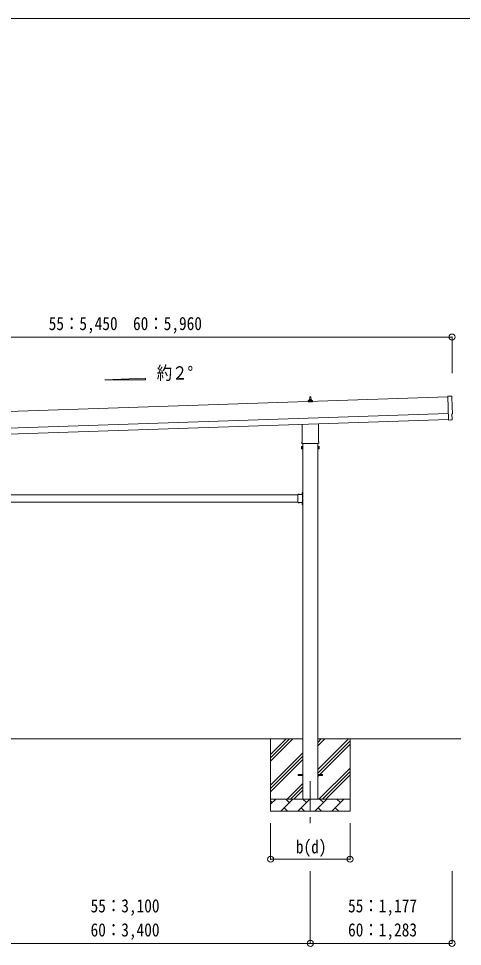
# Model space of a CAD drawing. Units: millimetres at full size, sheet at 1:50; details may follow other scales. Extents: x -14053 to 14053, y -9700 to 9700.
# Drawn here: x 4235 to 7922, y 1990 to 9700 of the extents above; entities that cross this region are included whole.
import ezdxf
from ezdxf.enums import TextEntityAlignment as Align

# ---------------------------------------------------------------- set-up
doc = ezdxf.new("R2010")
doc.units = ezdxf.units.MM
doc.header["$LTSCALE"] = 50
doc.header["$PDMODE"] = 32
doc.header["$PDSIZE"] = 50
doc.linetypes.add('CHAIN1', pattern=[8, 5, -1, 1, -1])
doc.linetypes.add('USER8', pattern=[4, 3, -1])
for name, color, linetype, lineweight in [('0-2_建具', 4, 'Continuous', 9), ('0-3_階段', 7, 'CHAIN1', 9), ('0-4_設備', 7, 'Continuous', 9), ('0-7_ハッチ', 7, 'Continuous', 9), ('0-8_外構', 6, 'Continuous', 9), ('F-0_ﾚｲﾔ240', 7, 'Continuous', 9)]:
    doc.layers.add(name, color=color, linetype=linetype, lineweight=lineweight)
doc.styles.add('ＭＳ ゴシック', font='')
doc.styles.get('ＭＳ ゴシック').set_extended_font_data('MS Gothic')

msp = doc.modelspace()

# ---------------------------------------------------------------- linework, layer by layer
at = {"layer": '0-2_建具'}
for p, q in [((7799.49, 6557.51), (2416.48, 6378.07)), ((6652.13, 6532.02), (6652.85, 6555.54)), ((6653.85, 6556.52), (6662.4, 6556.52)), ((6663.4, 6555.54), (6664.13, 6532.02)), ((6639.88, 6516.52), (6639.88, 6524.23)), ((6676.38, 6516.52), (6639.88, 6516.52)), ((6640.26, 6525.02), (6676, 6525.02)), ((6640.64, 6525.2), (6647.36, 6526.83)), ((6647.75, 6527.02), (6668.51, 6527.02)), ((6648.13, 6527.81), (6648.13, 6532.02)), ((6649.13, 6532.02), (6667.13, 6532.02)), ((6668.13, 6527.81), (6668.13, 6532.02)), ((6675.61, 6525.2), (6668.89, 6526.83)), ((6676.38, 6516.52), (6676.38, 6524.23)), ((2421.15, 6238.15), (7804.16, 6417.58)), ((2422.81, 6188.18), (7805.82, 6367.61)), ((6589.83, 6182.53), (6589.83, 6326.98)), ((6726.43, 6331.53), (6726.43, 6182.53)), ((7805.92, 6364.85), (7805.95, 6363.84)), ((7825.57, 6364.5), (7832.47, 6365.09)), ((6588.13, 6173.76), (6588.13, 6179.26)), ((6726.06, 6170.26), (6590.19, 6170.26)), ((6595.63, 6170.26), (6595.63, 3214.42)), ((6720.63, 3214.42), (6720.63, 6170.26)), ((6728.13, 6179.26), (6728.13, 6173.76)), ((6584.13, 6144.26), (6584.89, 6145.57)), ((6584.13, 6144.26), (6584.13, 6127.26)), ((6584.13, 6127.26), (6584.89, 6125.94)), ((6591.13, 6140.66), (6584.89, 6140.66)), ((6591.13, 6130.85), (6584.89, 6130.85)), ((6591.13, 6125.94), (6584.89, 6125.94)), ((6593.63, 6126.56), (6591.13, 6126.56)), ((6722.63, 6126.56), (6725.13, 6126.56)), ((6725.13, 6140.66), (6731.37, 6140.66)), ((6725.13, 6130.85), (6731.37, 6130.85)), ((6725.13, 6125.94), (6731.37, 6125.94)), ((6732.13, 6144.26), (6731.37, 6145.57)), ((6732.13, 6127.26), (6731.37, 6125.94)), ((6732.13, 6144.26), (6732.13, 6127.26)), ((3662.63, 5742.42), (6553.63, 5742.42)), ((6553.63, 5745.42), (6553.63, 5679.42)), ((6553.63, 5745.42), (6593.63, 5745.42)), ((6556.73, 5745.93), (6556.73, 5745.42)), ((6556.73, 5745.42), (6568.53, 5745.42)), ((6593.12, 5761.32), (6593.63, 5761.32)), ((6593.63, 5765.42), (6595.63, 5765.42)), ((6593.63, 5765.42), (6593.63, 5745.42)), ((6593.63, 5761.32), (6593.63, 5749.52)), ((6595.63, 5758.42), (6593.63, 5758.42)), ((6595.63, 5752.42), (6593.63, 5752.42)), ((6593.63, 5741.42), (6593.63, 5683.42)), ((6595.63, 5765.42), (6595.63, 5745.42)), ((3662.63, 5682.42), (6553.63, 5682.42)), ((6553.63, 5679.42), (6593.63, 5679.42)), ((6556.73, 5678.91), (6556.73, 5679.42)), ((6556.73, 5679.42), (6568.53, 5679.42)), ((6589.63, 5682.42), (6595.13, 5682.42)), ((6593.63, 5681.42), (6589.63, 5681.42)), ((6593.12, 5675.32), (6593.63, 5675.32)), ((6593.63, 5679.42), (6593.63, 5659.42)), ((6593.63, 5675.32), (6593.63, 5663.52)), ((6595.63, 5672.42), (6593.63, 5672.42)), ((6595.63, 5666.42), (6593.63, 5666.42)), ((6593.63, 5659.42), (6595.63, 5659.42)), ((6595.63, 5679.42), (6595.63, 5659.42)), ((6558.13, 3418.92), (6595.63, 3418.92)), ((6558.13, 3409.92), (6558.13, 3418.92)), ((6558.13, 3409.92), (6595.63, 3409.92)), ((6720.63, 3418.92), (6758.13, 3418.92)), ((6720.63, 3409.92), (6758.13, 3409.92)), ((6758.13, 3409.92), (6758.13, 3418.92))]:
    msp.add_line(p, q, dxfattribs=at)
for points in [[(7830.93, 6561.99), (7799.32, 6562.59), (7805.92, 6364.85)], [(7835.21, 6368.17), (7833.64, 6415.18), (7834.25, 6415.2)], [(7824.82, 6364.75), (7824.13, 6365.35), (7805.95, 6363.84)], [(6591.13, 6125.94), (6591.13, 6145.57), (6584.89, 6145.57)], [(6591.13, 6126.56), (6591.13, 6144.96), (6593.63, 6144.96)], [(6725.13, 6126.56), (6725.13, 6144.96), (6722.63, 6144.96)], [(6725.13, 6125.94), (6725.13, 6145.57), (6731.37, 6145.57)], [(6556.73, 5745.93), (6568.53, 5745.93), (6568.53, 5745.42)], [(6593.63, 5741.42), (6589.63, 5741.42), (6589.63, 5743.42), (6593.63, 5743.42)], [(6589.63, 5742.42), (6595.13, 5742.42), (6595.13, 5682.42)], [(6593.12, 5761.32), (6593.12, 5749.52), (6593.63, 5749.52)], [(6556.73, 5678.91), (6568.53, 5678.91), (6568.53, 5679.42)], [(6593.63, 5683.42), (6589.63, 5683.42), (6589.63, 5681.42)], [(6593.12, 5675.32), (6593.12, 5663.52), (6593.63, 5663.52)]]:
    msp.add_lwpolyline(points, dxfattribs=at)
for points in [[(6593.63, 6125.26), (6593.63, 6146.26), (6595.63, 6146.26), (6595.63, 6125.26)], [(6722.63, 6125.26), (6722.63, 6146.26), (6720.63, 6146.26), (6720.63, 6125.26)]]:
    msp.add_lwpolyline(points, close=True, dxfattribs=at)
at = {"layer": '0-2_建具', "linetype": 'USER8'}
for points in [[(6560.13, 5748.04), (6561.48, 5745.26), (6562.63, 5744.65)], [(6565.13, 5748.04), (6563.77, 5745.26), (6562.63, 5744.65)], [(6591.02, 5757.92), (6593.79, 5756.57), (6594.4, 5755.42)], [(6591.02, 5752.92), (6593.79, 5754.28), (6594.4, 5755.42)], [(6560.13, 5676.81), (6561.48, 5679.59), (6562.63, 5680.2)], [(6565.13, 5676.81), (6563.77, 5679.59), (6562.63, 5680.2)], [(6591.02, 5671.92), (6593.79, 5670.57), (6594.4, 5669.42)], [(6591.02, 5666.92), (6593.79, 5668.28), (6594.4, 5669.42)]]:
    msp.add_lwpolyline(points, dxfattribs=at)
at = {"layer": '0-2_建具'}
for centre, radius, start, end in [((6653.85, 6555.52), 1, 90, 178.60509), ((6662.4, 6555.52), 1, 1.39491, 90), ((6640.88, 6524.23), 1, 103.62699, 180), ((6647.13, 6527.81), 1, 283.62699, 0), ((6652.21, 6531.38), 4.13, 90, 171.17633), ((6649.13, 6531.02), 1, 90, 180), ((6661.46, 6532.02), 4.83, 133.60282, 180), ((6654.79, 6532.02), 4.83, 0, 46.39718), ((6664.04, 6531.38), 4.13, 8.82367, 90), ((6667.13, 6531.02), 1, 0, 90), ((6669.13, 6527.81), 1, 180, 256.37301), ((6675.38, 6524.23), 1, 0, 76.37301), ((6592.13, 6179.26), 4, 125.09963, 180), ((6592.13, 6173.76), 4, 180, 194.47751), ((6592.13, 6173.76), 4, 194.47751, 241.04498), ((6724.13, 6173.76), 4, 298.95502, 345.52249), ((6724.13, 6179.26), 4, 0, 54.90037), ((6724.13, 6173.76), 4, 345.52249, 0), ((6588.47, 6143.12), 4.34, 145.61575, 214.38425), ((6588.47, 6128.4), 4.34, 145.61575, 214.38425), ((6600.37, 6135.76), 16.24, 162.41205, 197.58795), ((6727.78, 6143.12), 4.34, 325.61575, 34.38425), ((6715.89, 6135.76), 16.24, 342.41205, 17.58795), ((6727.78, 6128.4), 4.34, 325.61575, 34.38425), ((6562.63, 5740.19), 8.23, 44.2189, 135.7811), ((6598.86, 5755.42), 8.23, 134.2189, 225.7811), ((6593.63, 5745.42), 2, 270, 0), ((6562.63, 5684.66), 8.23, 224.2189, 315.7811), ((6598.86, 5669.42), 8.23, 134.2189, 225.7811), ((6593.63, 5679.42), 2, 0, 90)]:
    msp.add_arc(centre, radius, start, end, dxfattribs=at)
for centre, major_axis, ratio, start_param, end_param in [((7830.88, 6558.99), (3, 0.1), 0.99863, 6.2683889, 7.8016218), ((12596.44, 6647.38), (-4760.73, -158.69), 0.99863, 6.2683889, 6.2976778), ((7834.1, 6419.6), (4.4, 0.15), 0.99863, 4.712389, 6.2976778), ((7825.48, 6365.49), (0.75, -0.666), 0.9974, 4.712389, 5.5252311), ((7832.21, 6368.08), (2.25, -2), 0.9974, 5.5252311, 7.0411395)]:
    msp.add_ellipse(centre, major_axis=major_axis, ratio=ratio, start_param=start_param, end_param=end_param, dxfattribs=at)
at = {"layer": '0-3_階段'}
msp.add_line((6658.13, 3364.42), (6658.13, 3015.42), dxfattribs=at)
at = {"layer": '0-4_設備'}
for p, q in [((6595.63, 3714.42), (3620.63, 3714.42)), ((6328.13, 3714.42), (6328.13, 3114.42)), ((6328.13, 3529.37), (6513.18, 3714.42)), ((6328.13, 3557.66), (6484.89, 3714.42)), ((6328.13, 3585.94), (6456.61, 3714.42)), ((7909.01, 3714.42), (6720.63, 3714.42)), ((6720.63, 3459.33), (6975.73, 3714.42)), ((6720.63, 3657.31), (6777.74, 3714.42)), ((6720.63, 3685.6), (6749.45, 3714.42)), ((6988.13, 3714.42), (6988.13, 3114.42)), ((6720.63, 3431.04), (6988.13, 3698.54)), ((6720.63, 3402.76), (6988.13, 3670.26)), ((6328.13, 3331.38), (6595.63, 3598.88)), ((6328.13, 3303.1), (6595.63, 3570.6)), ((6328.13, 3274.81), (6595.63, 3542.31)), ((6730.29, 3214.42), (6988.13, 3472.27)), ((6758.57, 3214.42), (6988.13, 3443.98)), ((6786.85, 3214.42), (6988.13, 3415.7)), ((6465.73, 3214.42), (6595.63, 3344.33)), ((6494.01, 3214.42), (6595.63, 3316.04)), ((6522.3, 3214.42), (6595.63, 3287.76)), ((6328.13, 3214.42), (6988.13, 3214.42)), ((6328.13, 3171.53), (6371.02, 3214.42)), ((6342.47, 3185.87), (6328.13, 3200.21)), ((6412.44, 3114.42), (6512.44, 3214.42)), ((6483.89, 3185.87), (6455.34, 3214.42)), ((6553.86, 3114.42), (6653.86, 3214.42)), ((6625.31, 3185.87), (6596.76, 3214.42)), ((6695.29, 3114.42), (6795.29, 3214.42)), ((6766.73, 3185.87), (6738.18, 3214.42)), ((6836.71, 3114.42), (6936.71, 3214.42)), ((6908.15, 3185.87), (6879.6, 3214.42)), ((6984.84, 3214.42), (6988.13, 3217.71)), ((6988.13, 3114.42), (6328.13, 3114.42)), ((6441, 3142.98), (6469.55, 3114.42)), ((6582.42, 3142.98), (6610.97, 3114.42)), ((6723.84, 3142.98), (6752.39, 3114.42)), ((6865.26, 3142.98), (6893.81, 3114.42))]:
    msp.add_line(p, q, dxfattribs=at)
at = {"layer": '0-7_ハッチ', "color": 4}
for p, q in [((4952.81, 6699.61), (5288.81, 6712.03)), ((5288.81, 6712.03), (5288.81, 6699.61)), ((5288.81, 6699.61), (4952.81, 6699.61))]:
    msp.add_line(p, q, dxfattribs=at)
at = {"layer": '0-8_外構'}
for p, q in [((2385.49, 7053.39), (7835.15, 7053.39)), ((7835.15, 7053.39), (7835.15, 6753.39)), ((6328.13, 2715.42), (6328.13, 3015.42)), ((6988.13, 2715.42), (6988.13, 3015.42)), ((6328.13, 2715.42), (6988.13, 2715.42)), ((6658.13, 2015.42), (6658.13, 2615.42)), ((7835.15, 2015.42), (7835.15, 2615.42))]:
    msp.add_line(p, q, dxfattribs=at)
msp.add_lwpolyline([(2385.49, 2015.42), (3558.13, 2015.42), (6658.13, 2015.42), (7835.15, 2015.42)], dxfattribs=at)
for p in [(7835.15, 7053.39), (6328.13, 2715.42), (6988.13, 2715.42), (6658.13, 2015.42), (7835.15, 2015.42)]:
    msp.add_point(p, dxfattribs=at)
at = {"layer": 'F-0_ﾚｲﾔ240', "color": 5, "lineweight": 5}
msp.add_line((-14053.43, 9700), (13346.57, 9700), dxfattribs=at)

# ---------------------------------------------------------------- texts
at = {"layer": '0-7_ハッチ', "style": 'ＭＳ ゴシック', "width": 0.85}
msp.add_text('約２°', height=110, dxfattribs=at).set_placement((5383.01, 6667.72), align=Align.BOTTOM_LEFT)
at = {"layer": '0-8_外構', "color": 7, "style": 'ＭＳ ゴシック', "width": 0.85}
for s, p in [('55：5,450\u300060：5,960', (4485.32, 7078.39)), ('b(d)', (6538.13, 2730.42)), ('55：3,100', (4833.13, 2240.42)), ('55：1,177', (6971.64, 2240.42)), ('60：3,400', (4833.13, 2040.42)), ('60：1,283', (6971.64, 2040.42))]:
    msp.add_text(s, height=110, dxfattribs=at).set_placement(p, align=Align.BOTTOM_LEFT)

doc.saveas('drawing.dxf')
